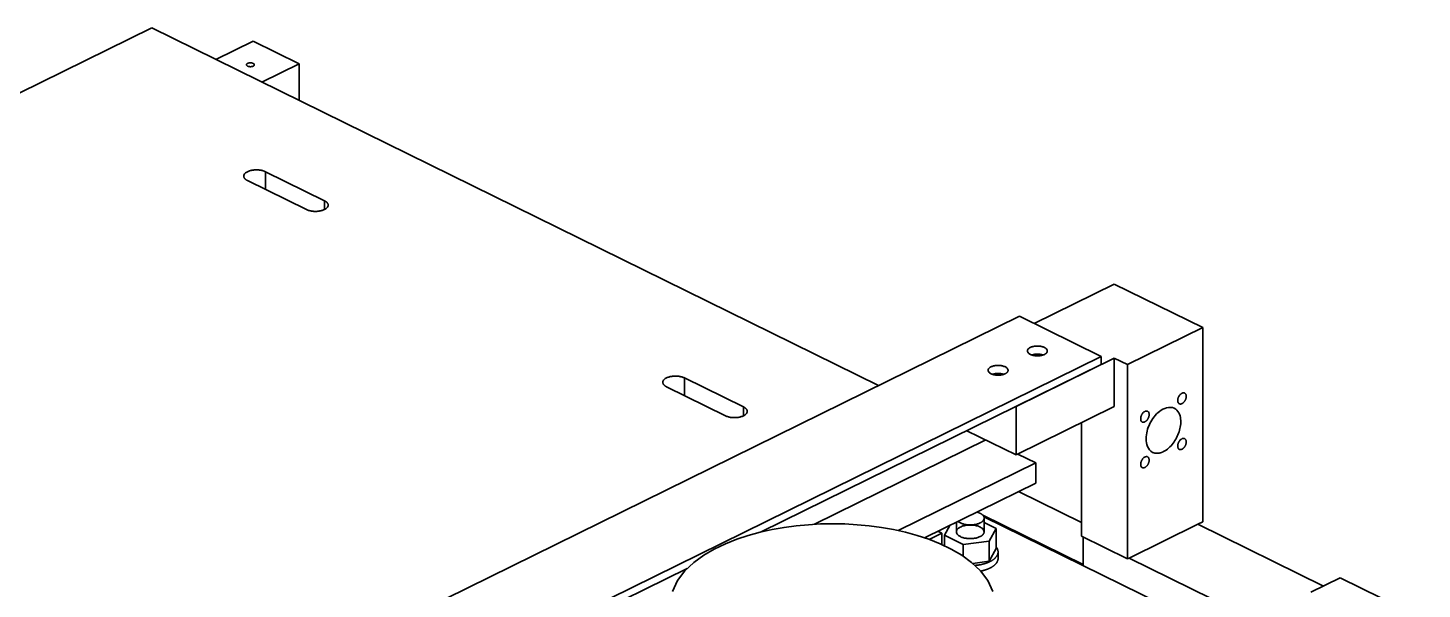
# Model space of a CAD drawing. Header units: millimetres. Extents: x 2065 to 9328, y -1428 to 511.
# Drawn here: x 3472.6 to 3773.6, y 389.3 to 510.5 of the extents above; entities that cross this region are included whole.
import ezdxf

# ---------------------------------------------------------------- set-up
doc = ezdxf.new("R2010")
doc.units = ezdxf.units.MM
doc.layers.add('2D-VISIBLE', color=7, linetype='Continuous', lineweight=35)

msp = doc.modelspace()

# ---------------------------------------------------------------- linework, layer by layer
at = {"layer": '2D-VISIBLE'}
for p, q in [((3301.3, 413.04), (3499.29, 510.52)), ((3499.29, 510.52), (3656.27, 433.23)), ((3513.17, 503.69), (3521.21, 507.65)), ((3521.21, 507.65), (3531.11, 502.78)), ((3523.07, 498.81), (3531.11, 502.78)), ((3531.11, 494.85), (3531.11, 502.78)), ((3536.59, 473.18), (3523.86, 479.45)), ((3523.86, 475.62), (3523.86, 479.45)), ((3519.97, 477.53), (3532.7, 471.27)), ((3536.59, 471.27), (3536.59, 473.18)), ((3689.86, 446.64), (3707.18, 455.16)), ((3707.18, 455.16), (3726.27, 445.76)), ((3477.37, 345.15), (3686.67, 448.2)), ((3686.67, 448.2), (3704.35, 439.5)), ((3710.01, 437.76), (3726.27, 445.76)), ((3726.27, 403.81), (3726.27, 445.76)), ((3495.05, 336.44), (3704.35, 439.5)), ((3630.94, 401.61), (3704.35, 437.76)), ((3685.97, 428.71), (3707.18, 439.15)), ((3704.35, 437.76), (3704.35, 439.5)), ((3707.18, 439.15), (3710.01, 437.76)), ((3707.18, 439.15), (3707.18, 428.71)), ((3710.01, 395.8), (3710.01, 437.76)), ((3627.1, 428.62), (3614.37, 434.88)), ((3614.37, 431.06), (3614.37, 434.88)), ((3610.48, 432.97), (3623.21, 426.7)), ((3627.1, 426.7), (3627.1, 428.62)), ((3685.97, 418.26), (3707.18, 428.71)), ((3685.97, 418.26), (3685.97, 428.71)), ((3700.11, 400.68), (3700.11, 425.22)), ((3675.36, 423.48), (3685.97, 418.26)), ((3642.43, 403.27), (3679.43, 421.48)), ((3660.52, 401.9), (3690.21, 416.52)), ((3686.32, 418.43), (3690.21, 416.52)), ((3690.21, 412.17), (3690.21, 416.52)), ((3666.2, 400.34), (3690.21, 412.17)), ((3700.11, 403.66), (3686.52, 410.35)), ((3673.07, 403.73), (3673.07, 401.64)), ((3700.46, 394.57), (3678.75, 405.26)), ((3679.01, 404.89), (3721.48, 383.98)), ((3679.07, 404.6), (3679.07, 401.64)), ((3681.64, 402.37), (3679.07, 403.64)), ((3725.21, 403.29), (3726.27, 403.81)), ((3667.23, 399.98), (3669.95, 401.32)), ((3669.07, 401.76), (3669.95, 401.32)), ((3669.95, 398.88), (3669.95, 401.32)), ((3671.65, 403.03), (3670.49, 400.9)), ((3670.49, 398.63), (3670.49, 400.9)), ((3670.49, 400.9), (3674.57, 398.89)), ((3680.15, 399.63), (3681.64, 402.37)), ((3681.64, 398.02), (3681.64, 402.37)), ((3700.11, 400.68), (3710.01, 395.8)), ((3700.46, 394.32), (3700.46, 400.5)), ((3710.36, 395.98), (3725.21, 403.29)), ((3725.21, 403.29), (3752.35, 389.93)), ((3674.57, 398.89), (3680.15, 399.63)), ((3674.57, 396.35), (3674.57, 398.89)), ((3680.15, 395.27), (3680.15, 399.63)), ((3680.15, 395.27), (3681.64, 398.02)), ((3676.62, 394.81), (3680.15, 395.27)), ((3682.07, 397.28), (3682.07, 395.89)), ((3710.01, 395.8), (3710.36, 395.98)), ((3710.36, 395.98), (3737.14, 382.79)), ((3495.05, 334.7), (3614.95, 393.74)), ((3749.61, 388.58), (3755.97, 391.71)), ((3755.97, 391.71), (3773.65, 383.01))]:
    msp.add_line(p, q, dxfattribs=at)
for points in [[(3519.76, 502.55), (3519.77, 502.61), (3519.8, 502.67), (3519.84, 502.72), (3519.88, 502.76), (3519.93, 502.8), (3519.99, 502.83), (3520.05, 502.86), (3520.11, 502.89), (3520.17, 502.91), (3520.23, 502.92), (3520.29, 502.94), (3520.36, 502.95), (3520.42, 502.96), (3520.48, 502.96), (3520.55, 502.97), (3520.61, 502.97), (3520.67, 502.97), (3520.74, 502.96), (3520.8, 502.96), (3520.87, 502.95), (3520.93, 502.94), (3520.99, 502.92), (3521.05, 502.91), (3521.11, 502.89), (3521.17, 502.86), (3521.23, 502.83), (3521.29, 502.8), (3521.34, 502.76), (3521.39, 502.72), (3521.42, 502.67), (3521.45, 502.61), (3521.46, 502.55)], [(3521.21, 502.25), (3521.16, 502.23), (3521.12, 502.21), (3521.07, 502.2), (3521.02, 502.18), (3520.97, 502.17), (3520.92, 502.16), (3520.87, 502.15), (3520.82, 502.14), (3520.77, 502.14), (3520.72, 502.13), (3520.66, 502.13), (3520.61, 502.13), (3520.56, 502.13), (3520.51, 502.13), (3520.46, 502.14), (3520.41, 502.14), (3520.36, 502.15), (3520.31, 502.16), (3520.26, 502.17), (3520.21, 502.18), (3520.16, 502.2), (3520.11, 502.21), (3520.06, 502.23), (3520.01, 502.25), (3519.97, 502.28), (3519.92, 502.3), (3519.88, 502.33), (3519.84, 502.37), (3519.81, 502.41), (3519.78, 502.45), (3519.77, 502.5), (3519.76, 502.55)], [(3521.46, 502.55), (3521.46, 502.54), (3521.46, 502.52), (3521.46, 502.51), (3521.45, 502.5), (3521.45, 502.49), (3521.45, 502.47), (3521.44, 502.46), (3521.44, 502.45), (3521.43, 502.44), (3521.42, 502.43), (3521.42, 502.42), (3521.41, 502.41), (3521.4, 502.4), (3521.39, 502.39), (3521.39, 502.38), (3521.38, 502.37), (3521.37, 502.36), (3521.36, 502.35), (3521.35, 502.34), (3521.34, 502.33), (3521.33, 502.33), (3521.32, 502.32), (3521.31, 502.31), (3521.3, 502.3), (3521.29, 502.3), (3521.28, 502.29), (3521.27, 502.28), (3521.26, 502.28), (3521.25, 502.27), (3521.23, 502.26), (3521.22, 502.26), (3521.21, 502.25)], [(3519.17, 478.49), (3519.19, 478.66), (3519.25, 478.81), (3519.33, 478.95), (3519.44, 479.08), (3519.56, 479.19), (3519.7, 479.29), (3519.84, 479.38), (3519.99, 479.45), (3520.14, 479.52), (3520.29, 479.58), (3520.45, 479.64), (3520.61, 479.68), (3520.77, 479.72), (3520.93, 479.76), (3521.1, 479.78), (3521.26, 479.81), (3521.43, 479.82), (3521.59, 479.84), (3521.76, 479.84), (3521.93, 479.85), (3522.09, 479.84), (3522.26, 479.84), (3522.42, 479.82), (3522.59, 479.8), (3522.75, 479.78), (3522.92, 479.75), (3523.08, 479.72), (3523.24, 479.68), (3523.4, 479.63), (3523.56, 479.58), (3523.71, 479.52), (3523.86, 479.45)], [(3519.97, 477.53), (3519.94, 477.55), (3519.9, 477.57), (3519.86, 477.59), (3519.83, 477.61), (3519.79, 477.63), (3519.76, 477.65), (3519.72, 477.68), (3519.69, 477.7), (3519.66, 477.72), (3519.62, 477.75), (3519.59, 477.77), (3519.56, 477.8), (3519.53, 477.82), (3519.5, 477.85), (3519.47, 477.88), (3519.44, 477.91), (3519.41, 477.94), (3519.38, 477.97), (3519.36, 478), (3519.33, 478.03), (3519.31, 478.07), (3519.28, 478.1), (3519.26, 478.14), (3519.25, 478.17), (3519.23, 478.21), (3519.21, 478.25), (3519.2, 478.29), (3519.19, 478.33), (3519.18, 478.37), (3519.17, 478.41), (3519.17, 478.45), (3519.17, 478.49)], [(3536.59, 473.18), (3536.63, 473.16), (3536.66, 473.14), (3536.7, 473.12), (3536.74, 473.1), (3536.77, 473.08), (3536.81, 473.06), (3536.84, 473.04), (3536.88, 473.02), (3536.91, 472.99), (3536.94, 472.97), (3536.98, 472.94), (3537.01, 472.92), (3537.04, 472.89), (3537.07, 472.86), (3537.1, 472.84), (3537.13, 472.81), (3537.16, 472.78), (3537.18, 472.75), (3537.21, 472.71), (3537.23, 472.68), (3537.26, 472.65), (3537.28, 472.61), (3537.3, 472.58), (3537.32, 472.54), (3537.34, 472.5), (3537.35, 472.47), (3537.37, 472.43), (3537.38, 472.39), (3537.39, 472.35), (3537.39, 472.31), (3537.4, 472.27), (3537.4, 472.22)], [(3537.4, 472.22), (3537.38, 472.06), (3537.32, 471.9), (3537.23, 471.76), (3537.12, 471.64), (3537, 471.52), (3536.87, 471.43), (3536.73, 471.34), (3536.58, 471.26), (3536.43, 471.19), (3536.27, 471.13), (3536.12, 471.08), (3535.96, 471.03), (3535.79, 470.99), (3535.63, 470.96), (3535.47, 470.93), (3535.3, 470.91), (3535.14, 470.89), (3534.97, 470.88), (3534.81, 470.87), (3534.64, 470.87), (3534.47, 470.87), (3534.31, 470.88), (3534.14, 470.89), (3533.98, 470.91), (3533.81, 470.93), (3533.65, 470.96), (3533.49, 471), (3533.32, 471.04), (3533.17, 471.08), (3533.01, 471.14), (3532.85, 471.2), (3532.7, 471.27)], [(3688.41, 440.72), (3688.44, 440.88), (3688.51, 441.02), (3688.6, 441.15), (3688.72, 441.26), (3688.85, 441.36), (3688.99, 441.44), (3689.14, 441.51), (3689.29, 441.57), (3689.44, 441.62), (3689.6, 441.66), (3689.76, 441.7), (3689.92, 441.73), (3690.08, 441.75), (3690.24, 441.76), (3690.4, 441.77), (3690.56, 441.78), (3690.73, 441.77), (3690.89, 441.76), (3691.05, 441.75), (3691.21, 441.73), (3691.37, 441.7), (3691.53, 441.66), (3691.68, 441.62), (3691.84, 441.57), (3691.99, 441.51), (3692.13, 441.44), (3692.27, 441.36), (3692.41, 441.26), (3692.52, 441.15), (3692.62, 441.02), (3692.69, 440.88), (3692.71, 440.72)], [(3692.08, 439.97), (3691.97, 439.91), (3691.84, 439.87), (3691.72, 439.82), (3691.6, 439.79), (3691.47, 439.76), (3691.34, 439.73), (3691.22, 439.71), (3691.09, 439.69), (3690.96, 439.68), (3690.83, 439.67), (3690.7, 439.66), (3690.57, 439.66), (3690.44, 439.66), (3690.31, 439.67), (3690.18, 439.67), (3690.05, 439.69), (3689.92, 439.71), (3689.79, 439.73), (3689.67, 439.75), (3689.54, 439.79), (3689.42, 439.82), (3689.29, 439.86), (3689.17, 439.91), (3689.05, 439.96), (3688.94, 440.02), (3688.83, 440.09), (3688.72, 440.17), (3688.63, 440.26), (3688.54, 440.36), (3688.47, 440.47), (3688.43, 440.59), (3688.41, 440.72)], [(3689.34, 439.85), (3689.41, 439.87), (3689.49, 439.89), (3689.56, 439.91), (3689.64, 439.93), (3689.71, 439.95), (3689.79, 439.96), (3689.87, 439.98), (3689.94, 439.99), (3690.02, 440), (3690.1, 440.01), (3690.18, 440.02), (3690.25, 440.02), (3690.33, 440.03), (3690.41, 440.03), (3690.49, 440.03), (3690.56, 440.03), (3690.64, 440.03), (3690.72, 440.03), (3690.8, 440.03), (3690.87, 440.02), (3690.95, 440.02), (3691.03, 440.01), (3691.11, 440), (3691.18, 439.99), (3691.26, 439.98), (3691.34, 439.96), (3691.41, 439.95), (3691.49, 439.93), (3691.56, 439.91), (3691.64, 439.89), (3691.71, 439.87), (3691.79, 439.85)], [(3689.34, 439.85), (3689.41, 439.87), (3689.49, 439.89), (3689.56, 439.91), (3689.64, 439.93), (3689.71, 439.95), (3689.79, 439.96), (3689.87, 439.98), (3689.94, 439.99), (3690.02, 440), (3690.1, 440.01), (3690.18, 440.02), (3690.25, 440.02), (3690.33, 440.03), (3690.41, 440.03), (3690.49, 440.03), (3690.56, 440.03), (3690.64, 440.03), (3690.72, 440.03), (3690.8, 440.03), (3690.87, 440.02), (3690.95, 440.02), (3691.03, 440.01), (3691.11, 440), (3691.18, 439.99), (3691.26, 439.98), (3691.34, 439.96), (3691.41, 439.95), (3691.49, 439.93), (3691.56, 439.91), (3691.64, 439.89), (3691.71, 439.87), (3691.79, 439.85)], [(3692.71, 440.72), (3692.71, 440.68), (3692.71, 440.65), (3692.7, 440.62), (3692.7, 440.59), (3692.69, 440.56), (3692.68, 440.53), (3692.67, 440.5), (3692.65, 440.47), (3692.64, 440.44), (3692.62, 440.41), (3692.61, 440.39), (3692.59, 440.36), (3692.57, 440.33), (3692.55, 440.31), (3692.53, 440.28), (3692.5, 440.26), (3692.48, 440.24), (3692.46, 440.22), (3692.43, 440.19), (3692.41, 440.17), (3692.38, 440.15), (3692.36, 440.13), (3692.33, 440.11), (3692.31, 440.1), (3692.28, 440.08), (3692.25, 440.06), (3692.23, 440.04), (3692.2, 440.03), (3692.17, 440.01), (3692.14, 440), (3692.11, 439.98), (3692.08, 439.97)], [(3679.93, 436.54), (3679.95, 436.7), (3680.02, 436.85), (3680.12, 436.97), (3680.24, 437.08), (3680.37, 437.18), (3680.51, 437.26), (3680.65, 437.33), (3680.8, 437.39), (3680.96, 437.44), (3681.11, 437.48), (3681.27, 437.52), (3681.43, 437.55), (3681.59, 437.57), (3681.75, 437.59), (3681.92, 437.59), (3682.08, 437.6), (3682.24, 437.59), (3682.4, 437.59), (3682.56, 437.57), (3682.72, 437.55), (3682.88, 437.52), (3683.04, 437.48), (3683.2, 437.44), (3683.35, 437.39), (3683.5, 437.33), (3683.65, 437.26), (3683.79, 437.18), (3683.92, 437.08), (3684.04, 436.97), (3684.14, 436.85), (3684.2, 436.7), (3684.23, 436.54)], [(3609.68, 433.93), (3609.7, 434.09), (3609.76, 434.25), (3609.84, 434.39), (3609.95, 434.52), (3610.07, 434.63), (3610.21, 434.73), (3610.35, 434.81), (3610.5, 434.89), (3610.65, 434.96), (3610.8, 435.02), (3610.96, 435.07), (3611.12, 435.12), (3611.28, 435.16), (3611.44, 435.19), (3611.61, 435.22), (3611.77, 435.24), (3611.94, 435.26), (3612.1, 435.27), (3612.27, 435.28), (3612.43, 435.28), (3612.6, 435.28), (3612.77, 435.27), (3612.93, 435.26), (3613.1, 435.24), (3613.26, 435.22), (3613.43, 435.19), (3613.59, 435.15), (3613.75, 435.11), (3613.91, 435.07), (3614.07, 435.01), (3614.22, 434.95), (3614.37, 434.88)], [(3610.48, 432.97), (3610.45, 432.99), (3610.41, 433.01), (3610.37, 433.03), (3610.34, 433.05), (3610.3, 433.07), (3610.27, 433.09), (3610.23, 433.11), (3610.2, 433.13), (3610.17, 433.16), (3610.13, 433.18), (3610.1, 433.21), (3610.07, 433.23), (3610.04, 433.26), (3610.01, 433.29), (3609.98, 433.32), (3609.95, 433.34), (3609.92, 433.37), (3609.89, 433.41), (3609.86, 433.44), (3609.84, 433.47), (3609.82, 433.5), (3609.79, 433.54), (3609.77, 433.57), (3609.75, 433.61), (3609.74, 433.65), (3609.72, 433.69), (3609.71, 433.72), (3609.7, 433.76), (3609.69, 433.8), (3609.68, 433.85), (3609.68, 433.89), (3609.68, 433.93)], [(3683.6, 435.79), (3683.48, 435.74), (3683.36, 435.69), (3683.24, 435.65), (3683.11, 435.61), (3682.99, 435.58), (3682.86, 435.55), (3682.73, 435.53), (3682.6, 435.51), (3682.47, 435.5), (3682.34, 435.49), (3682.21, 435.48), (3682.08, 435.48), (3681.95, 435.48), (3681.82, 435.49), (3681.69, 435.5), (3681.56, 435.51), (3681.44, 435.53), (3681.31, 435.55), (3681.18, 435.58), (3681.05, 435.61), (3680.93, 435.64), (3680.81, 435.68), (3680.69, 435.73), (3680.57, 435.79), (3680.45, 435.85), (3680.34, 435.91), (3680.24, 435.99), (3680.14, 436.08), (3680.06, 436.18), (3679.99, 436.29), (3679.94, 436.41), (3679.93, 436.54)], [(3680.85, 435.67), (3680.93, 435.69), (3681, 435.71), (3681.08, 435.73), (3681.15, 435.75), (3681.23, 435.77), (3681.31, 435.79), (3681.38, 435.8), (3681.46, 435.81), (3681.54, 435.82), (3681.61, 435.83), (3681.69, 435.84), (3681.77, 435.85), (3681.85, 435.85), (3681.92, 435.85), (3682, 435.86), (3682.08, 435.86), (3682.16, 435.86), (3682.23, 435.85), (3682.31, 435.85), (3682.39, 435.85), (3682.47, 435.84), (3682.54, 435.83), (3682.62, 435.82), (3682.7, 435.81), (3682.77, 435.8), (3682.85, 435.79), (3682.93, 435.77), (3683, 435.75), (3683.08, 435.73), (3683.15, 435.71), (3683.23, 435.69), (3683.3, 435.67)], [(3680.85, 435.67), (3680.93, 435.69), (3681, 435.71), (3681.08, 435.73), (3681.15, 435.75), (3681.23, 435.77), (3681.31, 435.79), (3681.38, 435.8), (3681.46, 435.81), (3681.54, 435.82), (3681.61, 435.83), (3681.69, 435.84), (3681.77, 435.85), (3681.85, 435.85), (3681.92, 435.85), (3682, 435.86), (3682.08, 435.86), (3682.16, 435.86), (3682.23, 435.85), (3682.31, 435.85), (3682.39, 435.85), (3682.47, 435.84), (3682.54, 435.83), (3682.62, 435.82), (3682.7, 435.81), (3682.77, 435.8), (3682.85, 435.79), (3682.93, 435.77), (3683, 435.75), (3683.08, 435.73), (3683.15, 435.71), (3683.23, 435.69), (3683.3, 435.67)], [(3684.23, 436.54), (3684.23, 436.51), (3684.22, 436.47), (3684.22, 436.44), (3684.21, 436.41), (3684.2, 436.38), (3684.19, 436.35), (3684.18, 436.32), (3684.17, 436.29), (3684.15, 436.26), (3684.14, 436.23), (3684.12, 436.21), (3684.1, 436.18), (3684.08, 436.16), (3684.06, 436.13), (3684.04, 436.11), (3684.02, 436.08), (3684, 436.06), (3683.97, 436.04), (3683.95, 436.02), (3683.92, 436), (3683.9, 435.98), (3683.87, 435.96), (3683.85, 435.94), (3683.82, 435.92), (3683.79, 435.9), (3683.77, 435.88), (3683.74, 435.87), (3683.71, 435.85), (3683.68, 435.83), (3683.66, 435.82), (3683.63, 435.8), (3683.6, 435.79)], [(3721.22, 429.3), (3721.13, 429.36), (3721.05, 429.43), (3720.99, 429.51), (3720.94, 429.61), (3720.91, 429.71), (3720.89, 429.81), (3720.87, 429.91), (3720.87, 430.02), (3720.87, 430.12), (3720.88, 430.22), (3720.9, 430.33), (3720.93, 430.43), (3720.95, 430.53), (3720.99, 430.63), (3721.03, 430.73), (3721.07, 430.82), (3721.12, 430.91), (3721.17, 431), (3721.23, 431.09), (3721.29, 431.17), (3721.36, 431.25), (3721.43, 431.33), (3721.51, 431.4), (3721.59, 431.47), (3721.67, 431.53), (3721.76, 431.58), (3721.86, 431.63), (3721.96, 431.66), (3722.06, 431.68), (3722.16, 431.68), (3722.27, 431.67), (3722.36, 431.63)], [(3722.36, 431.63), (3722.44, 431.59), (3722.5, 431.53), (3722.56, 431.47), (3722.6, 431.39), (3722.64, 431.32), (3722.67, 431.24), (3722.69, 431.15), (3722.7, 431.07), (3722.71, 430.98), (3722.71, 430.9), (3722.7, 430.81), (3722.7, 430.72), (3722.68, 430.64), (3722.67, 430.55), (3722.64, 430.47), (3722.62, 430.39), (3722.59, 430.31), (3722.56, 430.23), (3722.52, 430.15), (3722.49, 430.07), (3722.45, 430), (3722.4, 429.92), (3722.35, 429.85), (3722.3, 429.78), (3722.25, 429.71), (3722.19, 429.65), (3722.13, 429.59), (3722.07, 429.53), (3722.01, 429.47), (3721.94, 429.42), (3721.86, 429.38), (3721.79, 429.34)], [(3627.91, 427.66), (3627.89, 427.5), (3627.83, 427.34), (3627.74, 427.2), (3627.63, 427.07), (3627.51, 426.96), (3627.38, 426.86), (3627.24, 426.77), (3627.09, 426.7), (3626.94, 426.63), (3626.78, 426.57), (3626.62, 426.52), (3626.47, 426.47), (3626.3, 426.43), (3626.14, 426.4), (3625.98, 426.37), (3625.81, 426.35), (3625.65, 426.33), (3625.48, 426.32), (3625.32, 426.31), (3625.15, 426.31), (3624.98, 426.31), (3624.82, 426.32), (3624.65, 426.33), (3624.49, 426.35), (3624.32, 426.37), (3624.16, 426.4), (3624, 426.43), (3623.83, 426.47), (3623.67, 426.52), (3623.52, 426.57), (3623.36, 426.63), (3623.21, 426.7)], [(3627.1, 428.62), (3627.14, 428.6), (3627.17, 428.58), (3627.21, 428.56), (3627.25, 428.54), (3627.28, 428.52), (3627.32, 428.5), (3627.35, 428.48), (3627.39, 428.45), (3627.42, 428.43), (3627.45, 428.41), (3627.48, 428.38), (3627.52, 428.35), (3627.55, 428.33), (3627.58, 428.3), (3627.61, 428.27), (3627.64, 428.24), (3627.67, 428.21), (3627.69, 428.18), (3627.72, 428.15), (3627.74, 428.12), (3627.77, 428.08), (3627.79, 428.05), (3627.81, 428.01), (3627.83, 427.98), (3627.85, 427.94), (3627.86, 427.9), (3627.88, 427.86), (3627.89, 427.82), (3627.89, 427.78), (3627.9, 427.74), (3627.9, 427.7), (3627.91, 427.66)], [(3713.21, 425.36), (3713.12, 425.42), (3713.05, 425.49), (3712.99, 425.57), (3712.94, 425.67), (3712.91, 425.76), (3712.88, 425.87), (3712.87, 425.97), (3712.87, 426.07), (3712.87, 426.18), (3712.88, 426.28), (3712.9, 426.39), (3712.92, 426.49), (3712.95, 426.59), (3712.98, 426.69), (3713.02, 426.78), (3713.07, 426.88), (3713.12, 426.97), (3713.17, 427.06), (3713.23, 427.15), (3713.29, 427.23), (3713.35, 427.31), (3713.43, 427.39), (3713.5, 427.46), (3713.58, 427.53), (3713.67, 427.59), (3713.76, 427.64), (3713.85, 427.69), (3713.95, 427.72), (3714.05, 427.74), (3714.16, 427.74), (3714.26, 427.73), (3714.36, 427.69)], [(3714.36, 427.69), (3714.43, 427.65), (3714.5, 427.59), (3714.55, 427.53), (3714.6, 427.45), (3714.63, 427.38), (3714.66, 427.29), (3714.68, 427.21), (3714.7, 427.13), (3714.7, 427.04), (3714.7, 426.95), (3714.7, 426.87), (3714.69, 426.78), (3714.68, 426.7), (3714.66, 426.61), (3714.64, 426.53), (3714.61, 426.45), (3714.59, 426.37), (3714.56, 426.29), (3714.52, 426.21), (3714.48, 426.13), (3714.44, 426.06), (3714.4, 425.98), (3714.35, 425.91), (3714.3, 425.84), (3714.25, 425.77), (3714.19, 425.71), (3714.13, 425.65), (3714.07, 425.59), (3714, 425.53), (3713.93, 425.48), (3713.86, 425.44), (3713.78, 425.39)], [(3715.45, 418.81), (3715.09, 419.04), (3714.78, 419.34), (3714.53, 419.68), (3714.34, 420.06), (3714.2, 420.47), (3714.11, 420.88), (3714.06, 421.3), (3714.04, 421.73), (3714.06, 422.16), (3714.1, 422.58), (3714.17, 423), (3714.27, 423.42), (3714.38, 423.83), (3714.52, 424.23), (3714.68, 424.62), (3714.86, 425.01), (3715.06, 425.39), (3715.27, 425.76), (3715.51, 426.11), (3715.76, 426.45), (3716.03, 426.78), (3716.32, 427.1), (3716.63, 427.39), (3716.96, 427.66), (3717.31, 427.91), (3717.67, 428.13), (3718.06, 428.31), (3718.46, 428.44), (3718.88, 428.52), (3719.31, 428.53), (3719.73, 428.47), (3720.13, 428.32)], [(3720.13, 428.32), (3720.43, 428.14), (3720.69, 427.91), (3720.92, 427.65), (3721.1, 427.35), (3721.25, 427.03), (3721.37, 426.7), (3721.45, 426.36), (3721.5, 426.02), (3721.53, 425.67), (3721.53, 425.32), (3721.52, 424.97), (3721.48, 424.62), (3721.43, 424.27), (3721.36, 423.93), (3721.27, 423.59), (3721.17, 423.25), (3721.06, 422.92), (3720.93, 422.6), (3720.78, 422.28), (3720.63, 421.96), (3720.46, 421.66), (3720.28, 421.36), (3720.09, 421.06), (3719.88, 420.78), (3719.67, 420.5), (3719.44, 420.24), (3719.19, 419.99), (3718.94, 419.75), (3718.67, 419.52), (3718.39, 419.31), (3718.09, 419.12), (3717.79, 418.96)], [(3721.79, 429.34), (3721.77, 429.33), (3721.76, 429.32), (3721.74, 429.31), (3721.72, 429.3), (3721.7, 429.3), (3721.69, 429.29), (3721.67, 429.29), (3721.65, 429.28), (3721.63, 429.27), (3721.62, 429.27), (3721.6, 429.27), (3721.58, 429.26), (3721.56, 429.26), (3721.54, 429.26), (3721.52, 429.25), (3721.51, 429.25), (3721.49, 429.25), (3721.47, 429.25), (3721.45, 429.25), (3721.43, 429.25), (3721.41, 429.25), (3721.39, 429.25), (3721.38, 429.25), (3721.36, 429.26), (3721.34, 429.26), (3721.32, 429.26), (3721.3, 429.27), (3721.28, 429.27), (3721.27, 429.28), (3721.25, 429.29), (3721.23, 429.29), (3721.22, 429.3)], [(3713.78, 425.39), (3713.77, 425.39), (3713.75, 425.38), (3713.73, 425.37), (3713.72, 425.36), (3713.7, 425.36), (3713.68, 425.35), (3713.66, 425.34), (3713.65, 425.34), (3713.63, 425.33), (3713.61, 425.33), (3713.59, 425.32), (3713.57, 425.32), (3713.56, 425.32), (3713.54, 425.31), (3713.52, 425.31), (3713.5, 425.31), (3713.48, 425.31), (3713.46, 425.31), (3713.44, 425.31), (3713.43, 425.31), (3713.41, 425.31), (3713.39, 425.31), (3713.37, 425.31), (3713.35, 425.31), (3713.33, 425.32), (3713.32, 425.32), (3713.3, 425.33), (3713.28, 425.33), (3713.26, 425.34), (3713.24, 425.34), (3713.23, 425.35), (3713.21, 425.36)], [(3721.22, 419.45), (3721.13, 419.5), (3721.05, 419.58), (3720.99, 419.66), (3720.94, 419.75), (3720.91, 419.85), (3720.89, 419.95), (3720.87, 420.06), (3720.87, 420.16), (3720.87, 420.27), (3720.88, 420.37), (3720.9, 420.47), (3720.93, 420.58), (3720.95, 420.68), (3720.99, 420.78), (3721.03, 420.87), (3721.07, 420.97), (3721.12, 421.06), (3721.17, 421.15), (3721.23, 421.24), (3721.29, 421.32), (3721.36, 421.4), (3721.43, 421.48), (3721.51, 421.55), (3721.59, 421.62), (3721.67, 421.68), (3721.76, 421.73), (3721.86, 421.78), (3721.96, 421.81), (3722.06, 421.83), (3722.16, 421.83), (3722.27, 421.82), (3722.36, 421.78)], [(3722.36, 421.78), (3722.44, 421.74), (3722.5, 421.68), (3722.56, 421.61), (3722.6, 421.54), (3722.64, 421.46), (3722.67, 421.38), (3722.69, 421.3), (3722.7, 421.21), (3722.71, 421.13), (3722.71, 421.04), (3722.7, 420.96), (3722.7, 420.87), (3722.68, 420.79), (3722.67, 420.7), (3722.64, 420.62), (3722.62, 420.54), (3722.59, 420.46), (3722.56, 420.38), (3722.52, 420.3), (3722.49, 420.22), (3722.45, 420.14), (3722.4, 420.07), (3722.35, 420), (3722.3, 419.93), (3722.25, 419.86), (3722.19, 419.8), (3722.13, 419.74), (3722.07, 419.68), (3722.01, 419.62), (3721.94, 419.57), (3721.86, 419.52), (3721.79, 419.48)], [(3717.79, 418.96), (3717.72, 418.92), (3717.65, 418.89), (3717.58, 418.86), (3717.51, 418.83), (3717.44, 418.81), (3717.37, 418.78), (3717.3, 418.75), (3717.22, 418.73), (3717.15, 418.71), (3717.08, 418.69), (3717, 418.67), (3716.93, 418.66), (3716.85, 418.64), (3716.78, 418.63), (3716.7, 418.62), (3716.63, 418.61), (3716.55, 418.61), (3716.48, 418.6), (3716.4, 418.6), (3716.33, 418.6), (3716.25, 418.61), (3716.17, 418.61), (3716.1, 418.62), (3716.02, 418.63), (3715.95, 418.64), (3715.87, 418.66), (3715.8, 418.68), (3715.73, 418.7), (3715.66, 418.73), (3715.58, 418.75), (3715.51, 418.78), (3715.45, 418.81)], [(3721.79, 419.48), (3721.77, 419.47), (3721.76, 419.47), (3721.74, 419.46), (3721.72, 419.45), (3721.7, 419.45), (3721.69, 419.44), (3721.67, 419.43), (3721.65, 419.43), (3721.63, 419.42), (3721.62, 419.42), (3721.6, 419.41), (3721.58, 419.41), (3721.56, 419.41), (3721.54, 419.4), (3721.52, 419.4), (3721.51, 419.4), (3721.49, 419.4), (3721.47, 419.4), (3721.45, 419.4), (3721.43, 419.4), (3721.41, 419.4), (3721.39, 419.4), (3721.38, 419.4), (3721.36, 419.4), (3721.34, 419.41), (3721.32, 419.41), (3721.3, 419.41), (3721.28, 419.42), (3721.27, 419.43), (3721.25, 419.43), (3721.23, 419.44), (3721.22, 419.45)], [(3713.21, 415.51), (3713.12, 415.56), (3713.05, 415.63), (3712.99, 415.72), (3712.94, 415.81), (3712.91, 415.91), (3712.88, 416.01), (3712.87, 416.12), (3712.87, 416.22), (3712.87, 416.33), (3712.88, 416.43), (3712.9, 416.53), (3712.92, 416.64), (3712.95, 416.74), (3712.98, 416.83), (3713.02, 416.93), (3713.07, 417.03), (3713.12, 417.12), (3713.17, 417.21), (3713.23, 417.3), (3713.29, 417.38), (3713.35, 417.46), (3713.43, 417.54), (3713.5, 417.61), (3713.58, 417.68), (3713.67, 417.74), (3713.76, 417.79), (3713.85, 417.83), (3713.95, 417.87), (3714.05, 417.89), (3714.16, 417.89), (3714.26, 417.88), (3714.36, 417.84)], [(3713.78, 415.54), (3713.77, 415.53), (3713.75, 415.53), (3713.73, 415.52), (3713.72, 415.51), (3713.7, 415.5), (3713.68, 415.5), (3713.66, 415.49), (3713.65, 415.49), (3713.63, 415.48), (3713.61, 415.48), (3713.59, 415.47), (3713.57, 415.47), (3713.56, 415.46), (3713.54, 415.46), (3713.52, 415.46), (3713.5, 415.46), (3713.48, 415.46), (3713.46, 415.45), (3713.44, 415.45), (3713.43, 415.45), (3713.41, 415.46), (3713.39, 415.46), (3713.37, 415.46), (3713.35, 415.46), (3713.33, 415.46), (3713.32, 415.47), (3713.3, 415.47), (3713.28, 415.48), (3713.26, 415.48), (3713.24, 415.49), (3713.23, 415.5), (3713.21, 415.51)], [(3714.36, 417.84), (3714.43, 417.79), (3714.5, 417.74), (3714.55, 417.67), (3714.6, 417.6), (3714.63, 417.52), (3714.66, 417.44), (3714.68, 417.36), (3714.7, 417.27), (3714.7, 417.19), (3714.7, 417.1), (3714.7, 417.02), (3714.69, 416.93), (3714.68, 416.85), (3714.66, 416.76), (3714.64, 416.68), (3714.61, 416.6), (3714.59, 416.51), (3714.56, 416.43), (3714.52, 416.36), (3714.48, 416.28), (3714.44, 416.2), (3714.4, 416.13), (3714.35, 416.06), (3714.3, 415.99), (3714.25, 415.92), (3714.19, 415.86), (3714.13, 415.79), (3714.07, 415.74), (3714, 415.68), (3713.93, 415.63), (3713.86, 415.58), (3713.78, 415.54)], [(3673.42, 403.9), (3673.54, 403.8), (3673.67, 403.71), (3673.8, 403.63), (3673.94, 403.56), (3674.08, 403.49), (3674.22, 403.43), (3674.37, 403.38), (3674.52, 403.33), (3674.67, 403.29), (3674.82, 403.25), (3674.98, 403.22), (3675.13, 403.19), (3675.28, 403.17), (3675.44, 403.15), (3675.59, 403.14), (3675.75, 403.13), (3675.91, 403.12), (3676.06, 403.12), (3676.22, 403.12), (3676.38, 403.13), (3676.53, 403.14), (3676.69, 403.15), (3676.84, 403.17), (3677, 403.19), (3677.15, 403.22), (3677.3, 403.25), (3677.46, 403.29), (3677.61, 403.33), (3677.76, 403.37), (3677.9, 403.43), (3678.05, 403.49), (3678.19, 403.55)], [(3679.07, 404.6), (3679.06, 404.66), (3679.05, 404.73), (3679.04, 404.8), (3679.02, 404.86), (3678.99, 404.93), (3678.96, 404.99), (3678.92, 405.05), (3678.89, 405.1), (3678.84, 405.16), (3678.8, 405.21), (3678.75, 405.26), (3678.7, 405.3), (3678.65, 405.35), (3678.59, 405.39), (3678.54, 405.43), (3678.48, 405.47), (3678.43, 405.51), (3678.37, 405.54), (3678.31, 405.58), (3678.25, 405.61), (3678.19, 405.64), (3678.12, 405.67), (3678.06, 405.7), (3678, 405.73), (3677.93, 405.75), (3677.87, 405.78), (3677.81, 405.8), (3677.74, 405.82), (3677.68, 405.84), (3677.61, 405.86), (3677.54, 405.88), (3677.48, 405.9)], [(3678.19, 403.55), (3678.23, 403.57), (3678.27, 403.59), (3678.31, 403.61), (3678.35, 403.64), (3678.39, 403.66), (3678.42, 403.68), (3678.46, 403.71), (3678.5, 403.73), (3678.54, 403.76), (3678.57, 403.78), (3678.61, 403.81), (3678.64, 403.84), (3678.68, 403.87), (3678.71, 403.9), (3678.74, 403.93), (3678.78, 403.96), (3678.81, 403.99), (3678.84, 404.03), (3678.86, 404.06), (3678.89, 404.1), (3678.92, 404.13), (3678.94, 404.17), (3678.96, 404.21), (3678.98, 404.25), (3679, 404.29), (3679.02, 404.33), (3679.03, 404.37), (3679.05, 404.42), (3679.06, 404.46), (3679.06, 404.51), (3679.07, 404.55), (3679.07, 404.6)], [(3680.97, 388.74), (3679.87, 391.13), (3678.27, 393.23), (3676.35, 395.03), (3674.22, 396.58), (3671.94, 397.91), (3669.56, 399.05), (3667.11, 400.03), (3664.6, 400.85), (3662.06, 401.55), (3659.48, 402.12), (3656.88, 402.58), (3654.27, 402.93), (3651.64, 403.18), (3649.01, 403.33), (3646.37, 403.38), (3643.73, 403.33), (3641.1, 403.18), (3638.47, 402.93), (3635.85, 402.58), (3633.26, 402.12), (3630.68, 401.55), (3628.14, 400.85), (3625.63, 400.03), (3623.18, 399.05), (3620.8, 397.91), (3618.52, 396.58), (3616.39, 395.03), (3614.46, 393.23), (3612.87, 391.13), (3611.77, 388.74)], [(3679.07, 401.64), (3679.03, 401.86), (3678.94, 402.06), (3678.8, 402.24), (3678.64, 402.4), (3678.45, 402.53), (3678.26, 402.64), (3678.06, 402.74), (3677.85, 402.83), (3677.63, 402.9), (3677.41, 402.96), (3677.19, 403.01), (3676.97, 403.04), (3676.74, 403.08), (3676.52, 403.1), (3676.29, 403.11), (3676.07, 403.11), (3675.84, 403.11), (3675.62, 403.1), (3675.39, 403.08), (3675.17, 403.04), (3674.94, 403.01), (3674.72, 402.96), (3674.5, 402.9), (3674.29, 402.83), (3674.08, 402.74), (3673.88, 402.64), (3673.68, 402.53), (3673.5, 402.4), (3673.33, 402.24), (3673.2, 402.06), (3673.1, 401.86), (3673.07, 401.64)], [(3673.07, 401.64), (3673.09, 401.46), (3673.15, 401.29), (3673.25, 401.13), (3673.37, 400.99), (3673.5, 400.87), (3673.64, 400.77), (3673.8, 400.67), (3673.96, 400.59), (3674.12, 400.51), (3674.29, 400.44), (3674.47, 400.39), (3674.64, 400.34), (3674.82, 400.29), (3674.99, 400.26), (3675.17, 400.23), (3675.35, 400.2), (3675.53, 400.18), (3675.71, 400.17), (3675.89, 400.16), (3676.08, 400.16), (3676.26, 400.16), (3676.44, 400.17), (3676.62, 400.18), (3676.8, 400.2), (3676.98, 400.23), (3677.16, 400.26), (3677.33, 400.3), (3677.51, 400.34), (3677.68, 400.39), (3677.86, 400.45), (3678.02, 400.52), (3678.19, 400.59)], [(3678.19, 400.59), (3678.23, 400.61), (3678.27, 400.63), (3678.31, 400.65), (3678.35, 400.68), (3678.39, 400.7), (3678.42, 400.72), (3678.46, 400.75), (3678.5, 400.77), (3678.54, 400.8), (3678.57, 400.82), (3678.61, 400.85), (3678.64, 400.88), (3678.68, 400.91), (3678.71, 400.94), (3678.74, 400.97), (3678.78, 401), (3678.81, 401.03), (3678.84, 401.07), (3678.86, 401.1), (3678.89, 401.14), (3678.92, 401.17), (3678.94, 401.21), (3678.96, 401.25), (3678.98, 401.29), (3679, 401.33), (3679.02, 401.37), (3679.03, 401.42), (3679.05, 401.46), (3679.06, 401.5), (3679.06, 401.55), (3679.07, 401.59), (3679.07, 401.64)], [(3682.07, 397.28), (3682.07, 397.32), (3682.07, 397.36), (3682.06, 397.4), (3682.06, 397.43), (3682.06, 397.47), (3682.05, 397.51), (3682.04, 397.54), (3682.04, 397.58), (3682.03, 397.62), (3682.02, 397.65), (3682.01, 397.69), (3682, 397.72), (3681.99, 397.76), (3681.98, 397.8), (3681.96, 397.83), (3681.95, 397.86), (3681.94, 397.9), (3681.92, 397.93), (3681.91, 397.97), (3681.89, 398), (3681.87, 398.03), (3681.85, 398.07), (3681.84, 398.1), (3681.82, 398.13), (3681.8, 398.16), (3681.78, 398.19), (3681.76, 398.22), (3681.73, 398.26), (3681.71, 398.29), (3681.69, 398.32), (3681.67, 398.34), (3681.64, 398.37)], [(3677.12, 394.38), (3677.22, 394.38), (3677.32, 394.4), (3677.43, 394.41), (3677.53, 394.42), (3677.63, 394.43), (3677.73, 394.45), (3677.84, 394.46), (3677.94, 394.48), (3678.04, 394.49), (3678.14, 394.51), (3678.25, 394.53), (3678.35, 394.55), (3678.45, 394.57), (3678.55, 394.59), (3678.65, 394.62), (3678.75, 394.64), (3678.85, 394.67), (3678.95, 394.69), (3679.05, 394.72), (3679.15, 394.75), (3679.25, 394.78), (3679.35, 394.81), (3679.45, 394.84), (3679.55, 394.88), (3679.64, 394.91), (3679.74, 394.95), (3679.84, 394.99), (3679.93, 395.02), (3680.03, 395.06), (3680.12, 395.11), (3680.22, 395.15), (3680.31, 395.2)], [(3680.31, 395.2), (3680.39, 395.24), (3680.47, 395.28), (3680.55, 395.32), (3680.63, 395.36), (3680.7, 395.41), (3680.78, 395.46), (3680.86, 395.5), (3680.93, 395.55), (3681.01, 395.61), (3681.08, 395.66), (3681.15, 395.71), (3681.22, 395.77), (3681.29, 395.83), (3681.35, 395.89), (3681.42, 395.95), (3681.48, 396.01), (3681.54, 396.08), (3681.6, 396.14), (3681.66, 396.21), (3681.71, 396.29), (3681.77, 396.36), (3681.81, 396.43), (3681.86, 396.51), (3681.9, 396.59), (3681.94, 396.67), (3681.97, 396.76), (3682, 396.84), (3682.02, 396.93), (3682.04, 397.02), (3682.06, 397.11), (3682.07, 397.19), (3682.07, 397.28)], [(3680.31, 393.8), (3680.39, 393.84), (3680.47, 393.88), (3680.55, 393.93), (3680.63, 393.97), (3680.7, 394.02), (3680.78, 394.06), (3680.86, 394.11), (3680.93, 394.16), (3681.01, 394.21), (3681.08, 394.27), (3681.15, 394.32), (3681.22, 394.38), (3681.29, 394.43), (3681.35, 394.49), (3681.42, 394.56), (3681.48, 394.62), (3681.54, 394.68), (3681.6, 394.75), (3681.66, 394.82), (3681.71, 394.89), (3681.77, 394.97), (3681.81, 395.04), (3681.86, 395.12), (3681.9, 395.2), (3681.94, 395.28), (3681.97, 395.36), (3682, 395.45), (3682.02, 395.54), (3682.04, 395.62), (3682.06, 395.71), (3682.07, 395.8), (3682.07, 395.89)], [(3678.34, 393.16), (3678.4, 393.17), (3678.47, 393.18), (3678.53, 393.2), (3678.59, 393.21), (3678.66, 393.23), (3678.72, 393.24), (3678.78, 393.26), (3678.85, 393.27), (3678.91, 393.29), (3678.97, 393.31), (3679.03, 393.32), (3679.1, 393.34), (3679.16, 393.36), (3679.22, 393.38), (3679.28, 393.4), (3679.35, 393.42), (3679.41, 393.44), (3679.47, 393.46), (3679.53, 393.48), (3679.59, 393.5), (3679.65, 393.52), (3679.71, 393.55), (3679.77, 393.57), (3679.84, 393.59), (3679.9, 393.62), (3679.96, 393.64), (3680.02, 393.67), (3680.07, 393.69), (3680.13, 393.72), (3680.19, 393.75), (3680.25, 393.77), (3680.31, 393.8)]]:
    msp.add_lwpolyline(points, dxfattribs=at)

doc.saveas('drawing.dxf')
